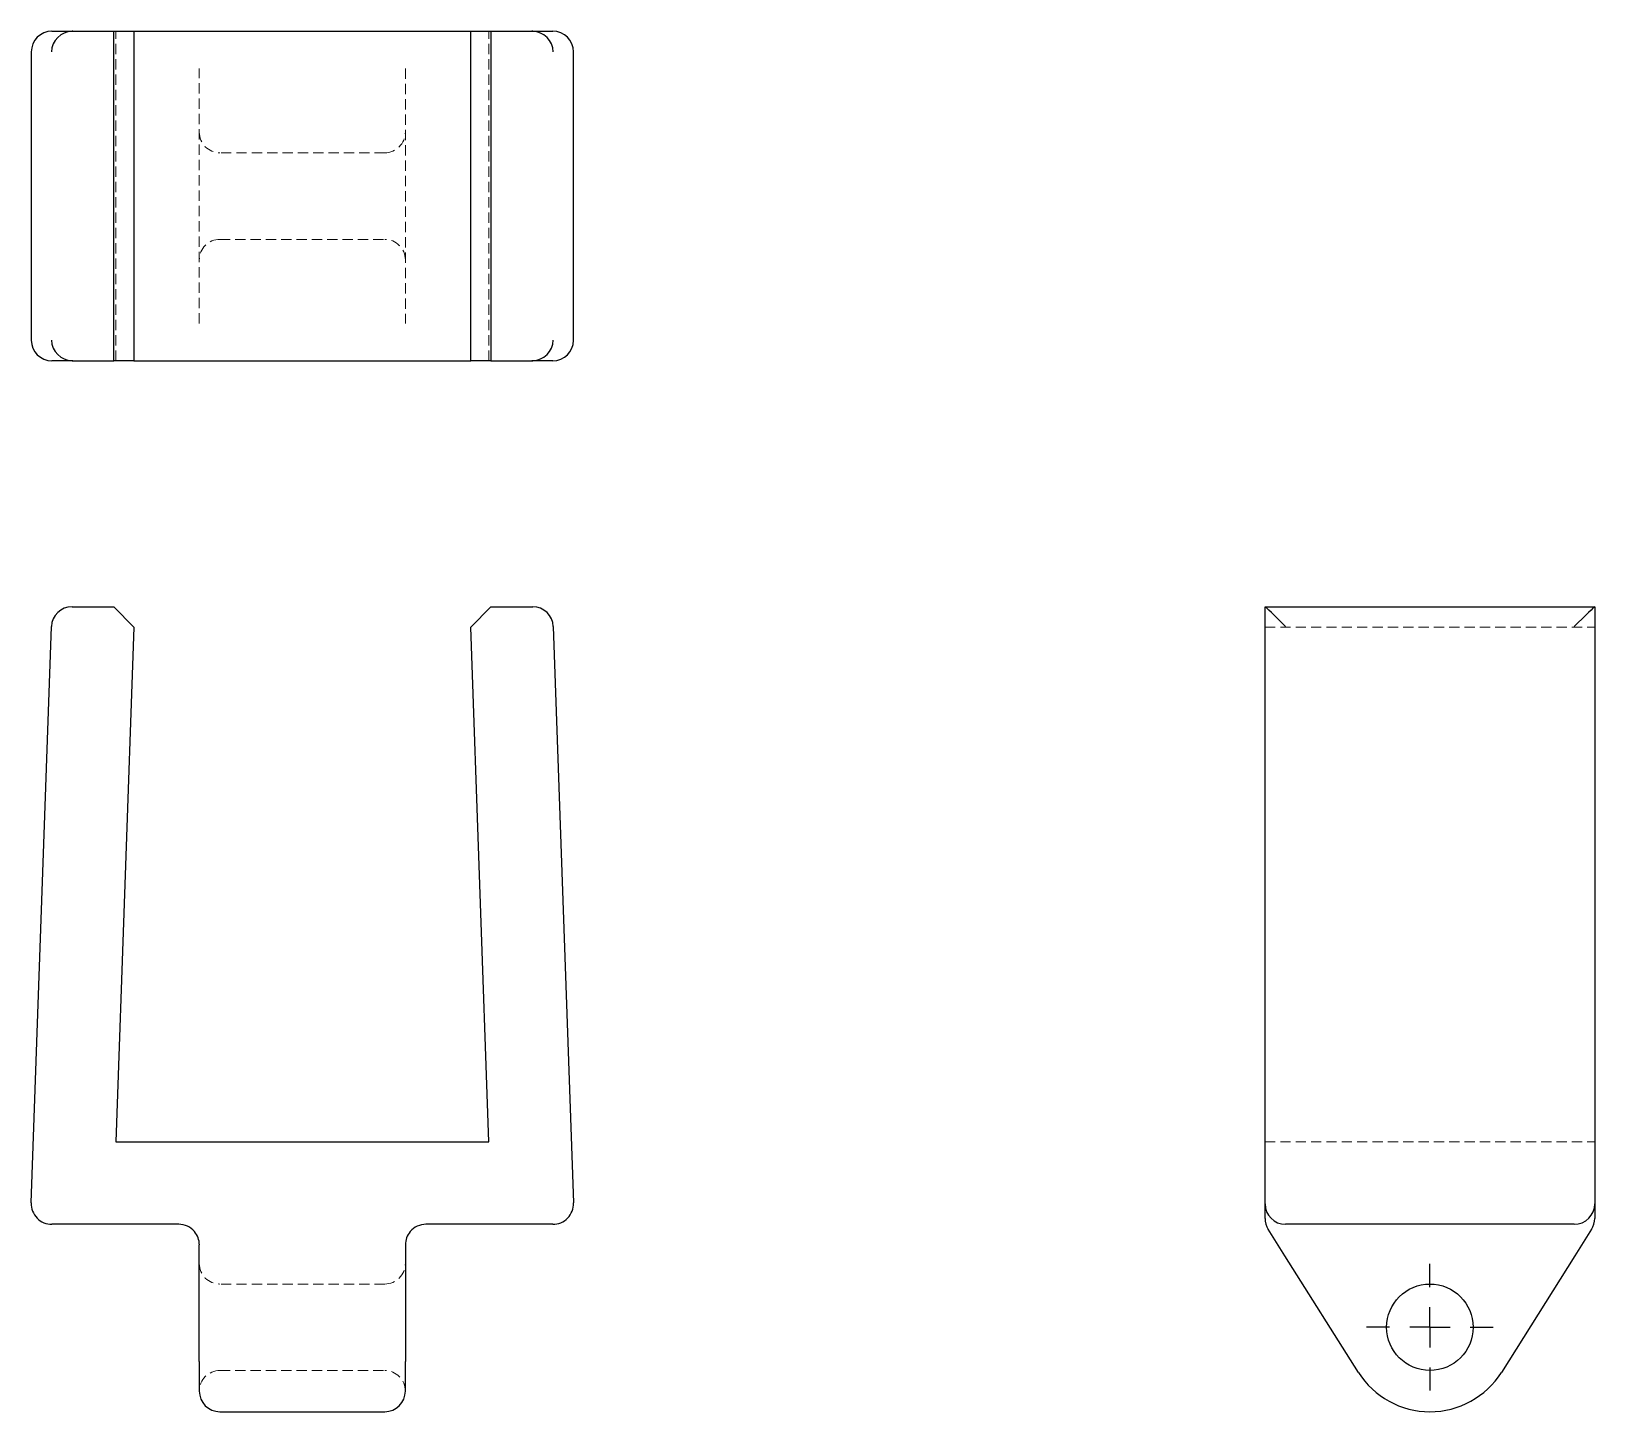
# Model space of a CAD drawing. Header units: millimetres. Extents: x 49 to 243, y 7 to 178.
import ezdxf

# ---------------------------------------------------------------- set-up
doc = ezdxf.new("R2010")
doc.units = ezdxf.units.MM
doc.linetypes.add('HIDDEN', pattern=[1.905, 1.27, -0.635])
doc.layers.add('10', color=7, linetype='Continuous')

# ---------------------------------------------------------------- blocks, each defined once
blk = doc.blocks.new('SW_CENTERMARKSYMBOL_0')
at = {"layer": '10', "color": 0}
for p, q in [((0, 5), (0, 7.87)), ((0, 0), (0, 2.5)), ((-5, 0), (-7.87, 0)), ((0, 0), (-2.5, 0)), ((0, 0), (0, -2.5)), ((0, 0), (2.5, 0)), ((5, 0), (7.87, 0)), ((0, -5), (0, -7.87))]:
    blk.add_line(p, q, dxfattribs=at)

msp = doc.modelspace()

# ---------------------------------------------------------------- linework, layer by layer
at = {"color": 7, "linetype": 'Continuous', "lineweight": 25}
for p, q in [((51.9, 178.46), (54.49, 178.46)), ((54.49, 178.46), (59.6, 178.46)), ((59.6, 137.53), (59.6, 178.46)), ((59.6, 178.46), (62.07, 178.46)), ((62.07, 178.46), (62.07, 137.53)), ((62.07, 178.46), (103.92, 178.46)), ((103.92, 137.53), (103.92, 178.46)), ((103.92, 178.46), (106.39, 178.46)), ((106.39, 178.46), (106.39, 137.53)), ((106.39, 178.46), (111.51, 178.46)), ((111.51, 178.46), (114.1, 178.46)), ((49.34, 175.91), (49.34, 140.09)), ((49.34, 175.91), (49.34, 175.91)), ((116.66, 140.09), (116.66, 175.91)), ((116.66, 175.91), (116.66, 175.91)), ((54.49, 137.53), (51.9, 137.53)), ((54.49, 137.53), (59.6, 137.53)), ((62.07, 137.53), (59.6, 137.53)), ((62.07, 137.53), (103.92, 137.53)), ((106.39, 137.53), (103.92, 137.53)), ((106.39, 137.53), (111.51, 137.53)), ((114.1, 137.53), (111.51, 137.53)), ((54.4, 106.99), (54.49, 106.99)), ((54.49, 106.99), (59.6, 106.99)), ((62.07, 104.44), (59.6, 106.99)), ((106.39, 106.99), (103.92, 104.44)), ((106.39, 106.99), (111.51, 106.99)), ((111.51, 106.99), (111.6, 106.99)), ((202.53, 32.84), (202.53, 106.99)), ((202.53, 106.99), (202.53, 106.99)), ((202.53, 106.99), (243.46, 106.99)), ((243.46, 106.99), (243.46, 32.84)), ((49.34, 32.93), (51.84, 104.52)), ((62.07, 104.44), (59.84, 40.52)), ((106.15, 40.52), (103.92, 104.44)), ((114.16, 104.52), (116.66, 32.93)), ((59.84, 40.52), (106.15, 40.52)), ((202.53, 31.02), (202.53, 32.84)), ((243.46, 32.84), (243.46, 31.02)), ((67.65, 30.28), (51.9, 30.28)), ((114.1, 30.28), (98.35, 30.28)), ((205, 26.36), (202.92, 29.66)), ((240.91, 30.28), (205.09, 30.28)), ((243.07, 29.66), (240.99, 26.36)), ((70.2, 13.26), (70.2, 27.72)), ((95.79, 27.72), (95.79, 13.26)), ((214.12, 11.89), (205, 26.36)), ((240.99, 26.36), (231.87, 11.89)), ((70.2, 13.26), (70.2, 9.56)), ((95.79, 9.56), (95.79, 13.26)), ((72.76, 7), (93.23, 7))]:
    msp.add_line(p, q, dxfattribs=at)
at = {"color": 7, "linetype": 'HIDDEN', "lineweight": 18}
for p, q in [((59.84, 137.53), (59.84, 178.46)), ((106.15, 137.53), (106.15, 178.46)), ((70.2, 142.17), (70.2, 173.83)), ((95.79, 173.83), (95.79, 142.17)), ((93.23, 163.37), (72.76, 163.37)), ((72.76, 152.62), (93.23, 152.62)), ((202.53, 104.44), (243.46, 104.44)), ((202.53, 40.52), (243.46, 40.52)), ((93.23, 22.86), (72.76, 22.86)), ((72.76, 12.12), (93.23, 12.12))]:
    msp.add_line(p, q, dxfattribs=at)
at = {"color": 7, "linetype": 'Continuous', "lineweight": 25}
msp.add_circle((223, 17.49), 5.37, dxfattribs=at)
for centre, radius, start, end in [((51.9, 175.91), 2.56, 90, 180), ((114.1, 175.91), 2.56, 0, 90), ((51.9, 140.09), 2.56, 180, 270), ((114.1, 140.09), 2.56, 270, 0), ((54.4, 104.43), 2.56, 90, 178), ((111.6, 104.43), 2.56, 2, 90), ((51.9, 32.84), 2.56, 178, 270), ((114.1, 32.84), 2.56, 270, 2), ((205.09, 32.84), 2.56, 180, 270), ((240.91, 32.84), 2.56, 270, 0), ((67.65, 27.72), 2.56, 40.1269, 90), ((67.65, 27.72), 2.56, 0, 40.1269), ((98.35, 27.72), 2.56, 139.8731, 180), ((98.35, 27.72), 2.56, 90, 139.8731), ((205.09, 31.02), 2.56, 180, 212.2348), ((240.91, 31.02), 2.56, 327.7652, 0), ((223, 17.49), 10.49, 212.2348, 327.7652), ((72.76, 9.56), 2.56, 180, 270), ((93.23, 9.56), 2.56, 270, 0)]:
    msp.add_arc(centre, radius, start, end, dxfattribs=at)
at = {"color": 7, "linetype": 'HIDDEN', "lineweight": 18}
for centre, start, end in [((72.76, 165.93), 180, 270), ((93.23, 165.93), 270, 0), ((72.76, 150.06), 90, 180), ((93.23, 150.06), 0, 90), ((72.76, 25.42), 180, 270), ((93.23, 25.42), 270, 0), ((72.76, 9.56), 90, 180), ((93.23, 9.56), 0, 90)]:
    msp.add_arc(centre, 2.56, start, end, dxfattribs=at)
at = {"color": 7, "linetype": 'Continuous', "lineweight": 25}
for centre, major_axis, ratio, start_param, end_param in [((54.4, 175.91), (1.84, 1.84), 0.965689, 0.80283, 2.338741), ((54.49, 175.91), (-2.56, 0), 0.999391, 4.712389, 4.747274), ((111.51, 175.91), (-2.56, 0), 0.999391, 4.677504, 4.712389), ((111.6, 175.91), (-1.84, 1.84), 0.965689, 3.944444, 5.480355), ((54.4, 140.09), (-1.84, 1.84), 0.965689, 0.802852, 2.338742), ((111.6, 140.09), (1.84, 1.84), 0.965689, 3.944444, 5.480333), ((54.49, 140.09), (2.56, 0), 0.999391, 4.677482, 4.712389), ((111.51, 140.09), (2.56, 0), 0.999391, 4.712389, 4.747296), ((205.09, 104.43), (2.56, -2.56), 0.017455, 1.58825, 3.124139), ((240.91, 104.43), (2.56, 2.56), 0.017455, 0.017432, 1.553343)]:
    msp.add_ellipse(centre, major_axis=major_axis, ratio=ratio, start_param=start_param, end_param=end_param, dxfattribs=at)

# ---------------------------------------------------------------- block references
at = {"layer": '10'}
msp.add_blockref('SW_CENTERMARKSYMBOL_0', (223, 17.49), dxfattribs=at)

doc.saveas('drawing.dxf')
